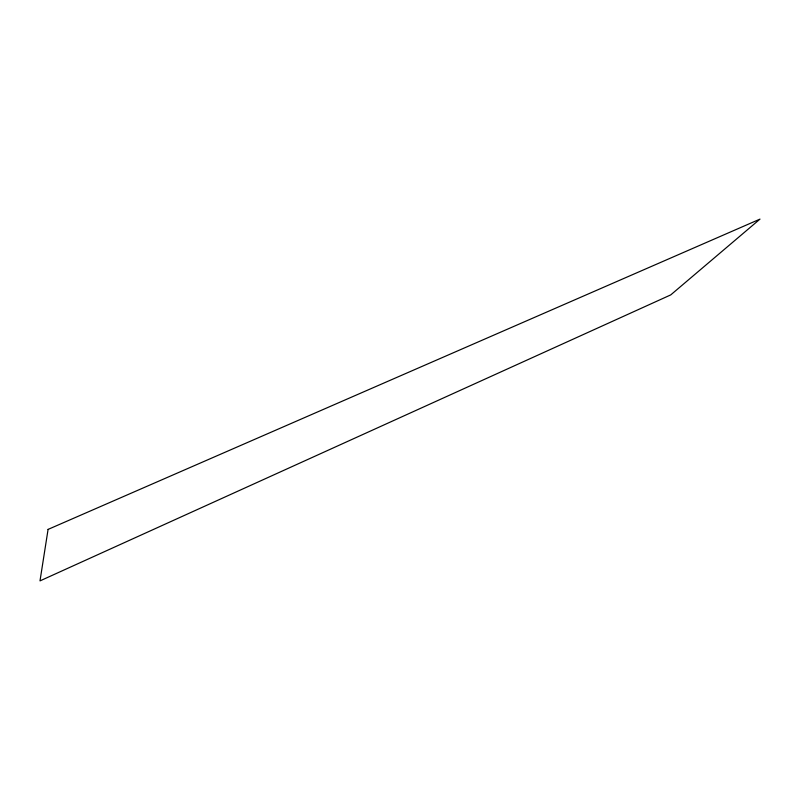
<?xml version="1.0" encoding="UTF-8"?>
<svg xmlns="http://www.w3.org/2000/svg" width="800" height="800" viewBox="0 0 800 800"><rect width="100%" height="100%" fill="white"/><g stroke="black" fill="none" stroke-linecap="round" stroke-linejoin="round"><path stroke-width="1.2" d="M48.08 529.4L40 580.89L670.74 294.9L760 219.11L48.08 529.4"/></g></svg>
